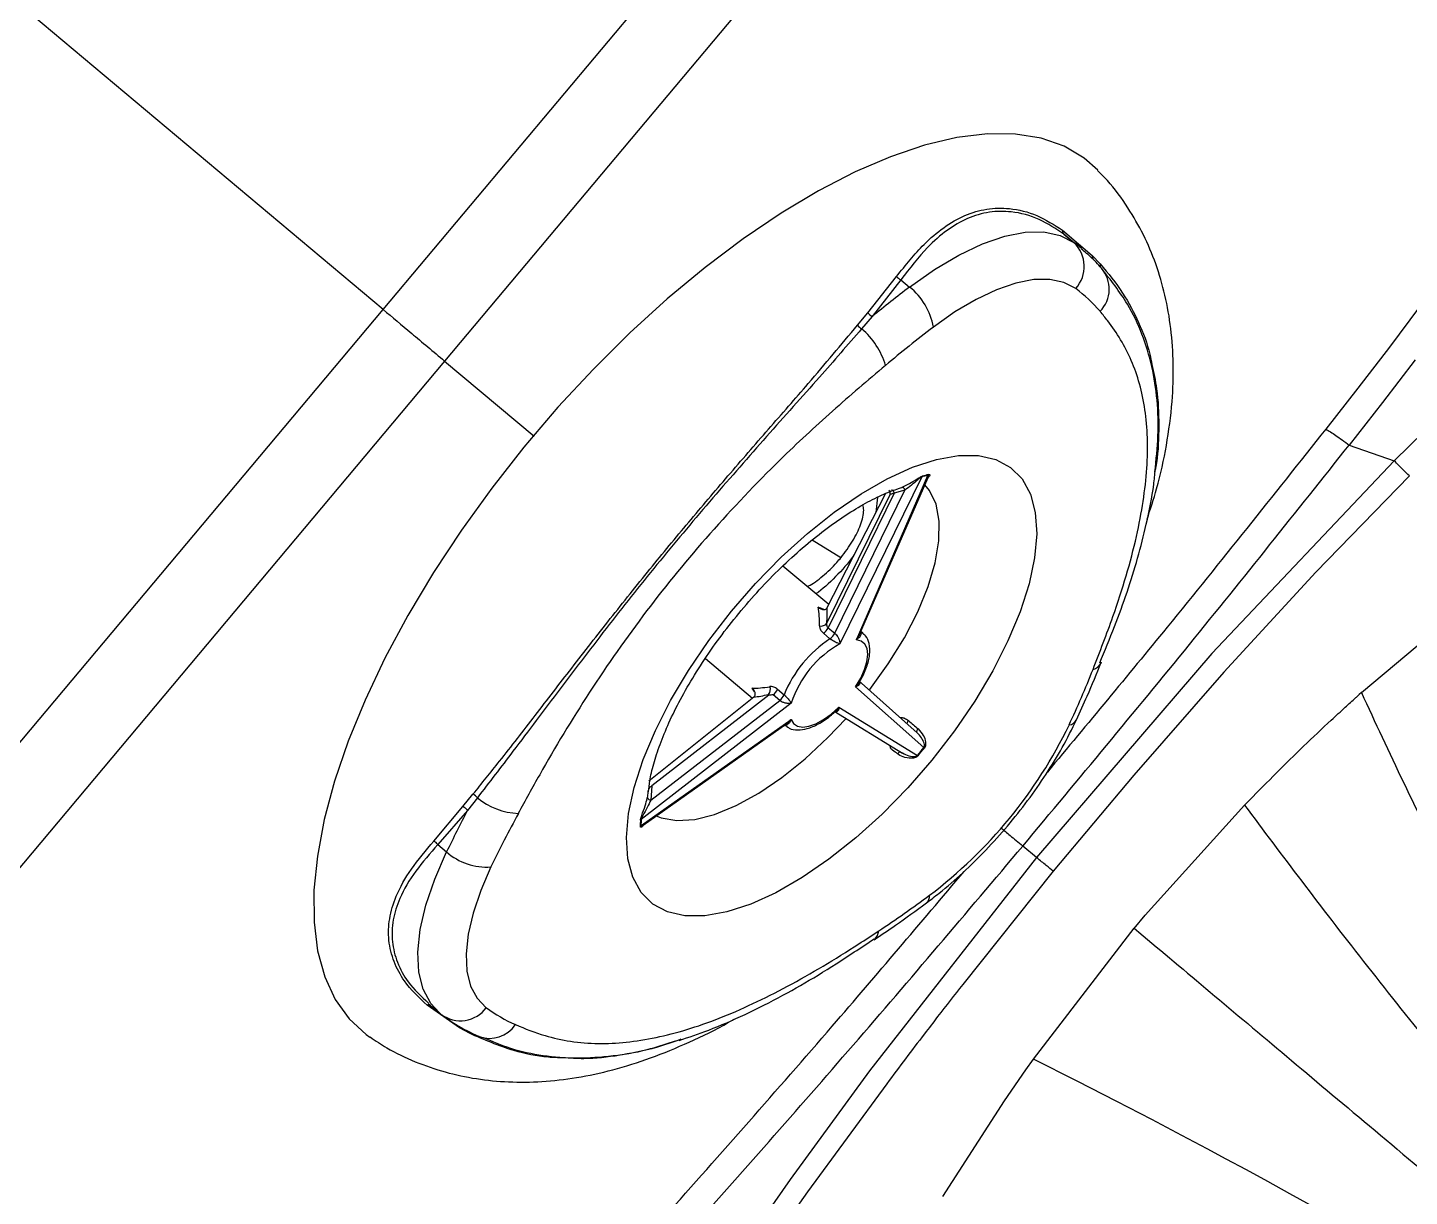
# Model space of a CAD drawing. Extents: x -51 to 27, y -13 to 136.
# Drawn here: x -40.818 to -36.764, y 69.052 to 72.482 of the extents above; entities that cross this region are included whole.
import ezdxf

# ---------------------------------------------------------------- set-up
doc = ezdxf.new("R2010")
doc.units = 0
doc.header["$MEASUREMENT"] = 0
doc.layers.add('GEOMETRY', color=2, linetype='Continuous', lineweight=25)

# ---------------------------------------------------------------- blocks, each defined once
blk = doc.blocks.new('2026 MONTERREY-BLOOM')
at = {"layer": 'GEOMETRY'}
for p, q in [((-28.0931, -12.0595), (-25.2755, -8.7016)), ((-25.1468, -8.9144), (-27.9128, -12.2108)), ((-28.0931, -12.0595), (-29.7787, -10.6451)), ((-26.0999, -11.8271), (-26.0126, -11.9013)), ((-26.0957, -11.8386), (-26.0665, -11.8631)), ((-26.0639, -11.8662), (-26.0957, -11.8386)), ((-26.0442, -11.8806), (-26.0628, -11.865)), ((-26.0126, -11.9013), (-25.9895, -11.9254)), ((-24.9605, -11.9269), (-25.1405, -12.1698)), ((-26.6713, -12.0689), (-26.5868, -11.9625)), ((-26.5743, -11.972), (-26.658, -12.0801)), ((-26.5743, -11.972), (-26.5486, -11.9936)), ((-30.9107, -15.4173), (-28.0931, -12.0595)), ((-26.7017, -12.1059), (-26.6713, -12.0689)), ((-26.658, -12.0801), (-26.6893, -12.1166)), ((-25.1405, -12.1698), (-25.2334, -12.2903)), ((-27.9128, -12.2108), (-30.6788, -15.5071)), ((-27.9128, -12.2108), (-27.6503, -12.4311)), ((-25.0648, -12.2072), (-25.1612, -12.3327)), ((-25.2334, -12.2903), (-25.3273, -12.4102)), ((-25.1612, -12.3327), (-25.2587, -12.4573)), ((-25.1267, -12.5036), (-24.9589, -12.3383)), ((-25.2587, -12.4573), (-25.1267, -12.5036)), ((-25.1267, -12.5036), (-25.6619, -13.0693)), ((-26.5129, -12.551), (-26.753, -13.0407)), ((-26.7048, -13.0285), (-26.4946, -12.5463)), ((-26.6952, -13.0135), (-26.4944, -12.5528)), ((-25.0822, -12.5481), (-25.3562, -12.8306)), ((-26.7915, -12.9804), (-26.606, -12.602)), ((-26.7904, -12.9343), (-26.6195, -12.6001)), ((-26.5936, -12.5981), (-26.7873, -12.9934)), ((-26.7681, -13.0096), (-26.5621, -12.5895)), ((-26.5621, -12.5895), (-26.5936, -12.5981)), ((-26.582, -12.5849), (-26.5718, -12.5814)), ((-26.6424, -12.6103), (-26.6478, -12.6555)), ((-26.8341, -12.7356), (-26.7505, -12.787)), ((-26.7505, -12.787), (-26.7497, -12.7874)), ((-26.7858, -12.9252), (-26.9201, -12.8124)), ((-25.3562, -12.8306), (-25.6261, -13.1237)), ((-25.223, -13.1835), (-24.8689, -12.8859)), ((-26.7822, -13.0256), (-26.8014, -13.0095)), ((-26.7873, -12.9934), (-26.7681, -13.0096)), ((-26.6916, -13.0052), (-26.6853, -13.0094)), ((-26.6853, -13.0094), (-26.6913, -13.0044)), ((-27.1479, -13.0838), (-27.0095, -13.2)), ((-25.6619, -13.0693), (-26.176, -13.6681)), ((-25.9861, -13.0949), (-25.9876, -13.098)), ((-25.6261, -13.1237), (-25.8911, -13.4262)), ((-26.9361, -13.1738), (-26.9169, -13.19)), ((-26.5068, -13.3453), (-26.7069, -13.167)), ((-26.5263, -13.3019), (-26.6984, -13.1486)), ((-26.8958, -13.2149), (-27.3364, -13.5558)), ((-27.0057, -13.1969), (-27.3134, -13.4437)), ((-27.3078, -13.4993), (-26.9298, -13.2069)), ((-26.9617, -13.1914), (-27.3052, -13.4571)), ((-26.9298, -13.2069), (-26.949, -13.1908)), ((-25.223, -13.1834), (-25.2292, -13.189)), ((-26.7698, -13.2385), (-26.5697, -13.3612)), ((-26.7558, -13.2267), (-26.5254, -13.368)), ((-26.5761, -13.2567), (-26.5761, -13.2575)), ((-27.3366, -13.5738), (-26.8965, -13.2624)), ((-27.3305, -13.5727), (-26.9089, -13.2744)), ((-26.9154, -13.279), (-26.9131, -13.2809)), ((-26.9131, -13.2809), (-26.9153, -13.2789)), ((-27.3052, -13.4571), (-27.3078, -13.4993)), ((-25.8911, -13.4262), (-26.127, -13.7078)), ((-27.8592, -13.5184), (-27.8296, -13.4822)), ((-27.8166, -13.4922), (-27.8455, -13.5293)), ((-25.5658, -13.5141), (-25.5513, -13.4992)), ((-27.9446, -13.6193), (-27.8592, -13.5184)), ((-27.8455, -13.5293), (-27.9328, -13.6297)), ((-25.8571, -13.8371), (-25.5658, -13.5141)), ((-27.9328, -13.6297), (-27.9071, -13.6513)), ((-26.176, -13.6681), (-26.2164, -13.6342)), ((-26.176, -13.6681), (-26.6666, -14.2939)), ((-26.127, -13.7078), (-26.3928, -14.04)), ((-25.8893, -13.8756), (-25.8571, -13.8371)), ((-26.1852, -14.2594), (-25.8893, -13.8755)), ((-26.6516, -13.9081), (-26.6528, -13.9089)), ((-27.8696, -14.1673), (-27.9637, -14.1014)), ((-27.9609, -14.0963), (-27.9287, -14.1233)), ((-27.9227, -14.1281), (-27.9283, -14.1236)), ((-28.1434, -14.1873), (-28.1321, -14.1953)), ((-27.8401, -14.1836), (-27.8696, -14.1673)), ((-27.7995, -14.1958), (-27.7892, -14.2)), ((-26.2075, -14.2909), (-26.1852, -14.2594)), ((-26.6666, -14.2939), (-26.8993, -14.6122)), ((-26.2703, -14.3815), (-26.2075, -14.2909)), ((-26.6158, -14.3315), (-26.8481, -14.6489)), ((-26.4514, -14.6622), (-26.2703, -14.3815)), ((-26.8993, -14.6122), (-27.1236, -14.9338)), ((-26.8481, -14.6489), (-26.9609, -14.8086))]:
    blk.add_line(p, q, dxfattribs=at)
at = {"layer": 'GEOMETRY', "flags": 128}
for points in [[(-25.9965, -11.6502), (-26.0359, -11.6156), (-26.0949, -11.5806), (-26.1624, -11.557), (-26.2377, -11.5447), (-26.3203, -11.5441), (-26.4095, -11.5551), (-26.5045, -11.5775), (-26.6045, -11.6112), (-26.7087, -11.6559), (-26.816, -11.7113), (-26.9258, -11.7768), (-27.0369, -11.8519), (-27.1484, -11.936), (-27.2595, -12.0283), (-27.3691, -12.128), (-27.4763, -12.2344), (-27.5803, -12.3464), (-27.68, -12.4632), (-27.7747, -12.5837), (-27.8636, -12.7069), (-27.9458, -12.8318), (-28.0208, -12.9573), (-28.0878, -13.0823), (-28.1463, -13.2057), (-28.1958, -13.3266), (-28.2358, -13.4438), (-28.2661, -13.5564), (-28.2863, -13.6635), (-28.2964, -13.764), (-28.2961, -13.8571), (-28.2855, -13.9421), (-28.2648, -14.0183), (-28.234, -14.0849), (-28.1934, -14.1414), (-28.1434, -14.1873)], [(-26.5486, -11.9936), (-26.4758, -11.9421), (-26.4042, -11.8996), (-26.3351, -11.8669), (-26.2696, -11.8445), (-26.209, -11.8327), (-26.1543, -11.832), (-26.1065, -11.8421), (-26.0665, -11.8631)], [(-26.0611, -11.9982), (-26.0957, -11.98), (-26.1371, -11.9712), (-26.1845, -11.9719), (-26.237, -11.982), (-26.2938, -12.0015), (-26.3537, -12.0298), (-26.4158, -12.0667), (-26.4788, -12.1113)], [(-26.2523, -12.5229), (-26.2184, -12.5569), (-26.1941, -12.6012), (-26.1797, -12.6552), (-26.1756, -12.7179), (-26.1817, -12.7882), (-26.1981, -12.8649), (-26.2244, -12.9468), (-26.2601, -13.0323), (-26.3047, -13.1201), (-26.3573, -13.2086), (-26.4172, -13.2964), (-26.4832, -13.3819), (-26.5542, -13.4637), (-26.6291, -13.5403), (-26.7065, -13.6104), (-26.7851, -13.673), (-26.8636, -13.7268), (-26.9406, -13.771), (-27.0148, -13.8047), (-27.0849, -13.8275), (-27.1498, -13.839), (-27.2083, -13.8389), (-27.2594, -13.8272), (-27.3023, -13.8042), (-27.3362, -13.7702), (-27.3605, -13.7259), (-27.3749, -13.6719), (-27.379, -13.6092), (-27.3729, -13.5389), (-27.3565, -13.4622), (-27.3302, -13.3803), (-27.2945, -13.2948), (-27.2499, -13.207), (-27.1973, -13.1185), (-27.1374, -13.0307), (-27.0714, -12.9452), (-27.0004, -12.8635), (-26.9255, -12.7868), (-26.8481, -12.7167), (-26.7695, -12.6541), (-26.691, -12.6003), (-26.614, -12.5562), (-26.5398, -12.5224), (-26.4697, -12.4996), (-26.4048, -12.4881), (-26.3463, -12.4882), (-26.2952, -12.4999), (-26.2523, -12.5229)], [(-26.6664, -13.177), (-26.6649, -13.1751), (-26.611, -13.0995), (-26.564, -13.0228), (-26.5248, -12.9466), (-26.4944, -12.8727), (-26.4734, -12.8026), (-26.4624, -12.7379), (-26.4615, -12.6802), (-26.4708, -12.6306), (-26.4901, -12.5903), (-26.5035, -12.5737)], [(-26.5936, -12.5981), (-26.594, -12.5961), (-26.5948, -12.5943), (-26.5957, -12.5926), (-26.5968, -12.5913), (-26.598, -12.5903), (-26.5993, -12.5897), (-26.6006, -12.5895), (-26.6018, -12.5897)], [(-26.5621, -12.5895), (-26.5629, -12.5876), (-26.5639, -12.5858), (-26.5651, -12.5843), (-26.5664, -12.583), (-26.5677, -12.582), (-26.5691, -12.5814), (-26.5705, -12.5812), (-26.5718, -12.5814)], [(-26.7069, -13.167), (-26.6921, -13.1414), (-26.6809, -13.1164), (-26.6739, -13.093), (-26.6713, -13.0722), (-26.6733, -13.0547), (-26.6797, -13.0412), (-26.6904, -13.0324), (-26.7048, -13.0285)], [(-26.8965, -13.2624), (-26.889, -13.2747), (-26.8774, -13.2824), (-26.8621, -13.2851), (-26.8438, -13.2827), (-26.8232, -13.2752), (-26.8011, -13.263), (-26.7783, -13.2467), (-26.7558, -13.2267)], [(-27.2924, -13.5458), (-27.2778, -13.5515), (-27.232, -13.5594), (-27.1792, -13.556), (-27.1206, -13.5411), (-27.0574, -13.5151), (-26.9911, -13.4787), (-26.9231, -13.4327), (-26.855, -13.378), (-26.7883, -13.3158), (-26.7351, -13.2597)], [(-26.5237, -13.2903), (-26.525, -13.2918), (-26.5261, -13.2935), (-26.527, -13.2951), (-26.5276, -13.2967), (-26.5279, -13.2982), (-26.5279, -13.2995), (-26.5276, -13.3005), (-26.5273, -13.301)], [(-27.9283, -14.1236), (-27.9538, -14.0963), (-27.9758, -14.0546), (-27.9883, -14.004), (-27.9911, -13.9452), (-27.9842, -13.8793), (-27.9677, -13.8074), (-27.9418, -13.731), (-27.9071, -13.6513)], [(-27.777, -13.6953), (-27.807, -13.7644), (-27.8295, -13.8306), (-27.8438, -13.8929), (-27.8498, -13.95), (-27.8473, -14.001), (-27.8365, -14.0449), (-27.8174, -14.0809), (-27.7905, -14.1085)], [(-27.8116, -14.193), (-27.8124, -14.1927), (-27.8138, -14.1921)], [(-25.3526, -14.6987), (-25.4327, -14.6543), (-25.4979, -14.6186), (-25.5601, -14.5848), (-25.6193, -14.5528), (-25.6758, -14.5225), (-25.7495, -14.4834), (-25.838, -14.4369), (-25.9406, -14.3836), (-26.0565, -14.3243), (-26.1852, -14.2594)]]:
    blk.add_lwpolyline(points, dxfattribs=at)
at = {"layer": 'GEOMETRY'}
for centre, radius, start, end in [((-26.0863, -11.8286), 0.0137, 173.5451, 226.8799), ((-26.1329, -11.9334), 0.0967, 317.988, 46.6605), ((-26.3167, -12.2053), 0.4239, 50.0123, 53.8313), ((-25.9983, -11.904), 0.0146, 169.155, 222.8364), ((-25.9754, -11.9286), 0.0144, 167.1023, 223.0965), ((-26.0552, -11.9996), 0.0924, 315.0843, 41.476), ((-24.1, -15.2003), 4.0347, 127.3643, 129.3448), ((-26.5583, -11.938), 0.0376, 220.5908, 244.8323), ((-26.6667, -12.1431), 0.1905, 9.6133, 51.7017), ((-26.3011, -12.3262), 0.4065, 40.0088, 53.8099), ((-26.637, -12.0417), 0.0437, 218.3443, 241.3755), ((-26.6649, -12.0759), 0.0474, 219.2602, 239.0989), ((-26.8302, -12.2853), 0.2199, 16.2917, 50.1417), ((-24.1102, -15.2123), 3.9022, 127.3736, 130.0139), ((-26.3909, -12.9936), 0.4592, 103.0589, 105.4152), ((-26.5059, -12.5541), 0.0077, 135.2386, 156.2593), ((-26.3888, -12.9932), 0.4612, 103.0589, 105.4152), ((-26.4874, -12.5497), 0.00803, 134.356, 154.958), ((-26.6151, -12.5985), 0.00972, 339.1076, 52.1362), ((-26.8083, -12.9672), 0.0214, 258.1628, 321.7736), ((-26.8248, -12.9747), 0.0419, 303.8782, 333.4226), ((-26.8055, -12.9909), 0.0419, 303.8782, 333.4226), ((-26.5808, -13.3281), 0.3634, 123.664, 157.6671), ((-26.6049, -13.3077), 0.3053, 119.0209, 162.3102), ((-28.8192, -12.0017), 3.0217, 334.9975, 338.363), ((-26.0216, -13.078), 0.0395, 286.4385, 329.4714), ((-26.9787, -13.1747), 0.0217, 318.9332, 22.7501), ((-26.9745, -13.158), 0.0414, 307.8114, 337.5636), ((-26.9552, -13.1742), 0.0414, 307.8114, 337.5636), ((-26.5393, -13.2794), 0.0181, 132.8876, 165.116), ((-27.3229, -12.6785), 1.3798, 307.1232, 334.2079), ((-26.0854, -13.2488), 0.0304, 278.9794, 331.4181), ((-26.5742, -13.3685), 0.0108, 95.6407, 152.4065), ((-27.8443, -12.2682), 1.7173, 320.1766, 321.1545), ((-26.7243, -13.6123), 0.315, 50.4938, 50.8526), ((-27.8486, -12.2646), 1.7248, 320.1766, 321.1545), ((-26.5343, -13.3854), 0.0486, 53.2234, 55.5553), ((-27.8488, -13.5206), 0.0429, 41.4201, 63.3667), ((-27.689, -13.3396), 0.1989, 230.0894, 267.8188), ((-27.3081, -13.4893), 0.01, 194.1491, 271.7217), ((-24.486, -15.3005), 3.7978, 152.2004, 154.2625), ((-27.8766, -13.5544), 0.04, 38.9542, 64.183), ((-24.4633, -15.2935), 3.6789, 151.5054, 154.2515), ((-26.9373, -13.573), 0.4014, 177.8313, 180.4161), ((-27.3316, -13.5806), 0.00846, 126.7398, 146.8238), ((-27.3316, -13.5624), 0.00814, 125.5009, 145.9596), ((-26.937, -13.5709), 0.3997, 177.8313, 180.4161), ((-27.9612, -13.6501), 0.035, 35.6478, 61.754), ((-27.7899, -13.5192), 0.1766, 228.4235, 274.2084), ((-28.4357, -11.1647), 3.2584, 303.4584, 306.6589), ((-26.5167, -13.7811), 0.0266, 310.8909, 5.3567), ((-26.6739, -13.8814), 0.0347, 309.8484, 357.1546), ((-27.9599, -14.1143), 0.0135, 62.2404, 106.4475), ((-27.8663, -14.0527), 0.0941, 233.1934, 323.6401), ((-27.5384, -13.7729), 0.4197, 233.0874, 246.5972), ((-27.7807, -14.1073), 0.0911, 250.1745, 326.1074)]:
    blk.add_arc(centre, radius, start, end, dxfattribs=at)
for centre, major_axis, ratio, start_param, end_param in [((-26.888, -13.0707), (0.2531, -0.0673), 0.581982, 1.378461, 1.443043), ((-26.888, -13.0707), (0.0358, 0.1971), 0.336216, 5.204876, 5.543838), ((-26.8696, -13.077), (0.053, 0.2106), 0.281526, 5.258614, 5.525843), ((-26.888, -13.0707), (0.1824, 0.074), 0.3681, 3.831564, 4.170527), ((-26.888, -13.0707), (-0.1164, 0.2338), 0.598316, 1.702792, 1.755056), ((-26.878, -13.0872), (0.1924, 0.0935), 0.308667, 3.847645, 4.114875)]:
    blk.add_ellipse(centre, major_axis=major_axis, ratio=ratio, start_param=start_param, end_param=end_param, dxfattribs=at)
for points, knots in [([(-36.6427, -38.9849), (-36.6428, -38.748), (-36.6429, -38.2513), (-36.6431, -37.4958), (-36.643, -36.7174), (-36.6423, -35.9379), (-36.6409, -35.1552), (-36.6388, -34.37), (-36.6343, -33.1243), (-36.6247, -31.4274), (-36.6007, -28.7277), (-36.5557, -25.4875), (-36.48, -22.0033), (-36.3837, -18.8258), (-36.2694, -15.9518), (-36.1467, -13.5568), (-36.0218, -11.6425), (-35.9083, -10.2086), (-35.8038, -9.1111), (-35.7174, -8.3466), (-35.6715, -7.9173), (-35.5982, -7.4928), (-35.4908, -7.0801), (-35.3398, -6.6435), (-35.1358, -6.1898), (-34.8703, -5.7277), (-34.5603, -5.2943), (-34.2088, -4.8937), (-33.8193, -4.53), (-33.3956, -4.2066), (-32.942, -3.9269), (-32.4916, -3.7075), (-32.0535, -3.5411), (-31.634, -3.4198), (-31.1992, -3.3309), (-30.7502, -3.28), (-30.3002, -3.2288), (-29.6557, -3.1612), (-28.8172, -3.0818), (-27.5048, -2.9746), (-25.9207, -2.8687), (-23.9532, -2.7617), (-21.8759, -2.6679), (-19.6786, -2.5868), (-17.2507, -2.5139), (-14.59, -2.4519), (-11.7055, -2.4029), (-8.8195, -2.3695), (-5.9364, -2.3497), (-3.0548, -2.3416), (-0.5983, -2.3393), (1.4461, -2.34), (3.0915, -2.3423), (4.7536, -2.3465), (6.4156, -2.3534), (8.0545, -2.3645), (10.4077, -2.3864), (13.4813, -2.429), (16.9743, -2.5047), (20.1483, -2.6009), (23.0112, -2.7146), (25.3952, -2.8364), (27.3074, -2.9606), (28.7412, -3.0736), (29.84, -3.1777), (30.6063, -3.2639), (31.0378, -3.31), (31.4634, -3.3805), (31.8765, -3.4857), (32.3137, -3.6341), (32.7687, -3.8357), (33.2323, -4.0987), (33.6676, -4.4064), (34.0701, -4.7558), (34.436, -5.1433), (34.7616, -5.5651), (35.0437, -6.0171), (35.2785, -6.4922), (35.464, -6.9855), (35.6016, -7.491), (35.6829, -8.0099), (35.7387, -8.5338), (35.8146, -9.2299), (35.8967, -10.0974), (36.0051, -11.4079), (36.112, -12.9931), (36.2405, -15.3392), (36.3619, -18.1726), (36.4654, -21.4568), (36.5399, -24.7062), (36.5915, -27.9302), (36.6206, -30.8028), (36.6357, -33.3227), (36.6407, -34.9225), (36.6423, -35.9634), (36.6428, -36.4441), (36.643, -36.9237), (36.6431, -37.4023), (36.643, -37.8963), (36.6429, -38.4238), (36.6428, -38.792), (36.6428, -38.9849)], [0, 0, 0, 0, 0.005138, 0.010771, 0.016381, 0.022015, 0.027673, 0.03335, 0.039042, 0.054682, 0.070145, 0.097582, 0.124946, 0.145709, 0.16651, 0.187309, 0.197707, 0.208103, 0.218498, 0.221609, 0.224784, 0.227857, 0.230942, 0.234019, 0.237865, 0.24171, 0.245555, 0.249401, 0.253246, 0.257092, 0.260938, 0.264783, 0.267936, 0.271088, 0.274241, 0.277546, 0.280882, 0.284062, 0.291597, 0.299143, 0.312612, 0.326021, 0.341866, 0.357701, 0.373696, 0.394533, 0.415407, 0.436247, 0.457116, 0.477921, 0.498728, 0.51038, 0.52225, 0.534405, 0.54642, 0.558287, 0.569942, 0.597446, 0.624936, 0.645697, 0.666299, 0.687058, 0.697455, 0.707849, 0.718242, 0.721382, 0.724571, 0.72765, 0.730727, 0.733804, 0.737651, 0.741498, 0.745344, 0.74919, 0.753036, 0.756881, 0.760725, 0.76457, 0.768352, 0.772136, 0.775907, 0.779727, 0.783559, 0.79109, 0.798621, 0.812071, 0.825537, 0.849567, 0.873561, 0.896782, 0.920041, 0.943476, 0.95907, 0.97468, 0.978164, 0.981639, 0.985104, 0.988563, 0.992016, 0.995816, 1, 1, 1, 1]), ([(-36.1407, -14.6533), (-36.1119, -14.1152), (-36.0541, -13.0392), (-35.9464, -11.4261), (-35.8442, -10.179), (-35.7594, -9.2973), (-35.706, -8.7789), (-35.6474, -8.2599), (-35.5881, -7.738), (-35.4727, -7.2237), (-35.3078, -6.7223), (-35.1096, -6.2757), (-34.8921, -5.8829), (-34.6663, -5.5407), (-34.4148, -5.2169), (-34.139, -4.9134), (-33.8406, -4.6322), (-33.5213, -4.3748), (-33.183, -4.1429), (-32.8279, -3.9378), (-32.4333, -3.7489), (-31.9983, -3.5846), (-31.5239, -3.4531), (-31.0412, -3.37), (-30.5499, -3.3182), (-29.6855, -3.2217), (-28.442, -3.1078), (-26.8282, -2.9864), (-25.7512, -2.9232), (-25.2135, -2.8916)], [0, 0, 0, 0, 0.0827889, 0.1655581, 0.2483945, 0.2750251, 0.3016561, 0.3284682, 0.3552764, 0.3823044, 0.4092866, 0.4362588, 0.4572354, 0.4782117, 0.4991897, 0.5201698, 0.5411517, 0.5621348, 0.5831185, 0.6041024, 0.625086, 0.6502631, 0.67544, 0.7006168, 0.7254131, 0.7513425, 0.8342548, 0.9172389, 1, 1, 1, 1]), ([(-25.8515, -12.6749), (-25.8418, -12.6451), (-25.8183, -12.5725), (-25.7933, -12.4576), (-25.7769, -12.3356), (-25.7732, -12.2213), (-25.7802, -12.1169), (-25.7974, -12.0187), (-25.8243, -11.9264), (-25.8606, -11.8401), (-25.9081, -11.7579), (-25.9537, -11.6942), (-25.9876, -11.6611), (-25.9976, -11.6513)], [0, 0, 0, 0, 0.082, 0.199719, 0.319071, 0.422216, 0.520066, 0.61297, 0.701845, 0.787689, 0.871398, 0.9621, 1, 1, 1, 1]), ([(-26.5868, -11.9625), (-26.5603, -11.9294), (-26.516, -11.8741), (-26.4485, -11.8169), (-26.3872, -11.7812), (-26.322, -11.7621), (-26.2504, -11.7607), (-26.1731, -11.7798), (-26.1246, -11.8111), (-26.0999, -11.8271)], [0, 0, 0, 0, 0.18374, 0.307284, 0.433662, 0.557175, 0.6842, 0.839564, 1, 1, 1, 1]), ([(-26.0957, -11.8386), (-26.1194, -11.8228), (-26.1675, -11.7907), (-26.2436, -11.7706), (-26.3153, -11.7712), (-26.3791, -11.7897), (-26.4397, -11.8255), (-26.5054, -11.8828), (-26.5486, -11.9388), (-26.5743, -11.972)], [0, 0, 0, 0, 0.155617, 0.316092, 0.439294, 0.566132, 0.68942, 0.815883, 1, 1, 1, 1]), ([(-25.9819, -11.9429), (-25.9921, -11.9311), (-26.0115, -11.9087), (-26.0344, -11.8903), (-26.0452, -11.8816)], [0, 0, 0, 0, 0.527118, 1, 1, 1, 1]), ([(-25.9895, -11.9254), (-25.9662, -11.9536), (-25.921, -12.0085), (-25.8751, -12.0974), (-25.8474, -12.1675), (-25.8396, -12.2109), (-25.8377, -12.2212)], [0, 0, 0, 0, 0.314669, 0.611425, 0.908208, 1, 1, 1, 1]), ([(-25.8288, -12.5362), (-25.825, -12.5006), (-25.8171, -12.4278), (-25.8208, -12.3248), (-25.8359, -12.225), (-25.8648, -12.1312), (-25.9105, -12.0341), (-25.9587, -11.973), (-25.9859, -11.9384)], [0, 0, 0, 0, 0.150456, 0.308026, 0.465595, 0.627671, 0.789744, 1, 1, 1, 1]), ([(-26.0104, -13.1158), (-25.9902, -13.0638), (-25.954, -12.9706), (-25.9118, -12.8401), (-25.8725, -12.6912), (-25.8468, -12.5223), (-25.852, -12.3481), (-25.8934, -12.2048), (-25.9465, -12.1171), (-25.982, -12.0742), (-25.9897, -12.0649)], [0, 0, 0, 0, 0.113314, 0.203025, 0.292712, 0.459327, 0.623089, 0.788453, 0.954097, 1, 1, 1, 1]), ([(-27.8296, -13.4822), (-27.8035, -13.4502), (-27.7431, -13.3757), (-27.6472, -13.2511), (-27.5393, -13.1106), (-27.4272, -12.9668), (-27.3126, -12.8234), (-27.197, -12.6835), (-27.0805, -12.5464), (-26.9626, -12.4106), (-26.833, -12.2629), (-26.7491, -12.1625), (-26.7017, -12.1059)], [0, 0, 0, 0, 0.074578, 0.173246, 0.271929, 0.37367, 0.475414, 0.572737, 0.670057, 0.77015, 0.870233, 1, 1, 1, 1]), ([(-26.6893, -12.1166), (-26.7302, -12.1635), (-26.8202, -12.2668), (-26.9682, -12.4317), (-27.1258, -12.6115), (-27.2815, -12.7959), (-27.431, -12.9845), (-27.5748, -13.1728), (-27.7027, -13.3442), (-27.782, -13.4472), (-27.8166, -13.4922)], [0, 0, 0, 0, 0.109289, 0.240653, 0.372441, 0.503824, 0.63517, 0.766922, 0.898249, 1, 1, 1, 1]), ([(-26.6192, -12.2237), (-26.6713, -12.2679), (-26.7754, -12.3562), (-26.9496, -12.5179), (-27.1353, -12.7129), (-27.3243, -12.9434), (-27.4912, -13.1825), (-27.6114, -13.3822), (-27.6759, -13.5005), (-27.6966, -13.5384)], [0, 0, 0, 0, 0.123109, 0.246087, 0.417508, 0.584005, 0.75227, 0.920794, 1, 1, 1, 1]), ([(-25.8377, -12.2212), (-25.8325, -12.2446), (-25.8197, -12.3017), (-25.8165, -12.3986), (-25.8187, -12.479), (-25.8267, -12.5241), (-25.828, -12.5312)], [0, 0, 0, 0, 0.246425, 0.598572, 0.93677, 1, 1, 1, 1]), ([(-25.3273, -12.4102), (-25.4817, -12.6048), (-25.7501, -12.9431), (-26.0267, -13.2756), (-26.1442, -13.4168)], [0, 0, 0, 0, 0.575234, 1, 1, 1, 1]), ([(-25.3273, -12.4102), (-25.3184, -12.4158), (-25.3005, -12.4271), (-25.2726, -12.4472), (-25.2587, -12.4573)], [0, 0, 0, 0, 0.5, 1, 1, 1, 1]), ([(-26.2164, -13.6342), (-26.0526, -13.4375), (-25.7286, -13.0486), (-25.4141, -12.6528), (-25.2587, -12.4573)], [0, 0, 0, 0, 0.505751, 1, 1, 1, 1]), ([(-25.0822, -12.5481), (-25.088, -12.5422), (-25.0998, -12.5305), (-25.1177, -12.5126), (-25.1267, -12.5036)], [0, 0, 0, 0, 0.5, 1, 1, 1, 1]), ([(-26.5718, -12.5814), (-26.5644, -12.578), (-26.5504, -12.5715), (-26.5322, -12.5601), (-26.5203, -12.5529), (-26.5145, -12.5498), (-26.5123, -12.549), (-26.5113, -12.5486)], [0, 0, 0, 0, 0.384719, 0.727037, 0.871199, 0.944712, 1, 1, 1, 1]), ([(-26.5129, -12.551), (-26.5133, -12.5511), (-26.514, -12.5514), (-26.5159, -12.5525), (-26.5199, -12.5554), (-26.5295, -12.5634), (-26.5442, -12.5761), (-26.5559, -12.5848), (-26.5621, -12.5895)], [0, 0, 0, 0, 0.026157, 0.041918, 0.104999, 0.244271, 0.598362, 1, 1, 1, 1]), ([(-26.493, -12.544), (-26.4924, -12.5439), (-26.4906, -12.5436), (-26.4894, -12.5446), (-26.4892, -12.5478), (-26.4924, -12.5512), (-26.4949, -12.5539)], [0, 0, 0, 0, 0.088157, 0.263216, 0.434126, 1, 1, 1, 1]), ([(-26.4946, -12.5523), (-26.4942, -12.5516), (-26.4931, -12.5501), (-26.4929, -12.5482), (-26.493, -12.5469), (-26.4935, -12.5463), (-26.4941, -12.5462), (-26.4945, -12.5463), (-26.4946, -12.5463)], [0, 0, 0, 0, 0.226205, 0.558565, 0.740277, 0.864851, 0.973738, 1, 1, 1, 1]), ([(-25.9906, -13.0967), (-25.976, -13.061), (-25.9476, -12.9917), (-25.9088, -12.8879), (-25.8785, -12.7881), (-25.8518, -12.6826), (-25.834, -12.5953), (-25.8291, -12.5437), (-25.8278, -12.5289)], [0, 0, 0, 0, 0.180538, 0.34996, 0.522322, 0.700062, 0.914028, 1, 1, 1, 1]), ([(-27.3149, -13.4751), (-27.3138, -13.4646), (-27.3114, -13.441), (-27.3002, -13.3935), (-27.2817, -13.3363), (-27.2555, -13.2723), (-27.2216, -13.2037), (-27.1804, -13.1319), (-27.1326, -13.0589), (-27.079, -12.9863), (-27.0206, -12.9157), (-26.9588, -12.8487), (-26.8948, -12.7868), (-26.8303, -12.7312), (-26.7668, -12.6831), (-26.7059, -12.6433), (-26.6501, -12.6128), (-26.6078, -12.5937), (-26.5879, -12.5876), (-26.5818, -12.5857)], [0, 0, 0, 0, 0.045423, 0.1024, 0.161015, 0.221178, 0.282649, 0.345149, 0.408403, 0.472164, 0.536207, 0.600326, 0.664264, 0.727805, 0.790724, 0.852775, 0.913691, 0.973219, 1, 1, 1, 1]), ([(-26.5936, -12.5981), (-26.5965, -12.5993), (-26.6019, -12.6014), (-26.6047, -12.6018), (-26.606, -12.602)], [0, 0, 0, 0, 0.553551, 1, 1, 1, 1]), ([(-26.7497, -12.7874), (-26.7377, -12.7714), (-26.7136, -12.7393), (-26.6907, -12.6905), (-26.6811, -12.6531), (-26.6846, -12.6381), (-26.6857, -12.6333)], [0, 0, 0, 0, 0.286109, 0.571914, 0.860363, 1, 1, 1, 1]), ([(-26.8491, -12.872), (-26.8479, -12.8716), (-26.8339, -12.8666), (-26.8029, -12.8422), (-26.7705, -12.8121), (-26.7538, -12.7922), (-26.7497, -12.7874)], [0, 0, 0, 0, 0.040846, 0.4546, 0.867996, 1, 1, 1, 1]), ([(-26.7092, -12.7755), (-26.7109, -12.7782), (-26.726, -12.8023), (-26.7658, -12.844), (-26.8046, -12.8824), (-26.8233, -12.8934), (-26.8235, -12.8935)], [0, 0, 0, 0, 0.057236, 0.52141, 0.994232, 1, 1, 1, 1]), ([(-26.8169, -12.9332), (-26.8168, -12.9332), (-26.8149, -12.9349), (-26.8102, -12.938), (-26.8032, -12.9405), (-26.7972, -12.9401), (-26.7929, -12.9381), (-26.7913, -12.9355), (-26.7904, -12.9343)], [0, 0, 0, 0, 0.004649, 0.23127, 0.517491, 0.716951, 0.858168, 1, 1, 1, 1]), ([(-26.8127, -12.9881), (-26.8126, -12.9896), (-26.8123, -12.994), (-26.8092, -13.0017), (-26.8041, -13.0069), (-26.8014, -13.0095)], [0, 0, 0, 0, 0.2030087, 0.597057, 1, 1, 1, 1]), ([(-26.7873, -12.9934), (-26.7885, -12.9922), (-26.7898, -12.9909), (-26.7913, -12.9875), (-26.792, -12.9843), (-26.7916, -12.9814), (-26.7915, -12.9804)], [0, 0, 0, 0, 0.332362, 0.38263, 0.78188, 1, 1, 1, 1]), ([(-26.7681, -13.0096), (-26.7669, -13.0107), (-26.7655, -13.012), (-26.7628, -13.0151), (-26.761, -13.0175), (-26.7582, -13.0221), (-26.7562, -13.0263), (-26.7537, -13.0333), (-26.753, -13.0377), (-26.753, -13.0407), (-26.753, -13.0407)], [0, 0, 0, 0, 0.118525, 0.1371941, 0.2907533, 0.3241616, 0.5326033, 0.6631649, 0.9940587, 1, 1, 1, 1]), ([(-26.6924, -13.007), (-26.6924, -13.0071), (-26.6916, -13.0087), (-26.6912, -13.0107), (-26.6915, -13.0145), (-26.6929, -13.0179), (-26.6972, -13.0233), (-26.7014, -13.0265), (-26.7048, -13.0284), (-26.7048, -13.0285)], [0, 0, 0, 0, 0.0142436, 0.1794066, 0.2284332, 0.4640052, 0.6119437, 0.9930442, 1, 1, 1, 1]), ([(-26.7048, -13.0285), (-26.7048, -13.0284), (-26.7017, -13.0247), (-26.6981, -13.0198), (-26.6958, -13.0145), (-26.6953, -13.0134)], [0, 0, 0, 0, 0.014252, 0.808011, 1, 1, 1, 1]), ([(-26.6976, -13.1558), (-26.6959, -13.1531), (-26.6864, -13.1376), (-26.6737, -13.1089), (-26.6641, -13.072), (-26.6653, -13.0414), (-26.6738, -13.019), (-26.684, -13.0119), (-26.6874, -13.0096)], [0, 0, 0, 0, 0.046759, 0.2675, 0.492159, 0.723488, 0.907318, 1, 1, 1, 1]), ([(-26.753, -13.0407), (-26.753, -13.0407), (-26.7552, -13.0401), (-26.7589, -13.039), (-26.7651, -13.0363), (-26.7692, -13.0342), (-26.7737, -13.0316), (-26.7762, -13.0301), (-26.7795, -13.0278), (-26.7809, -13.0266), (-26.7822, -13.0256)], [0, 0, 0, 0, 0.006071, 0.338673, 0.467785, 0.673379, 0.716166, 0.860311, 0.879197, 1, 1, 1, 1]), ([(-26.0587, -13.2633), (-26.0481, -13.2401), (-26.0221, -13.1835), (-25.9995, -13.1278), (-25.9862, -13.095)], [0, 0, 0, 0, 0.410486, 1, 1, 1, 1]), ([(-27.0057, -13.1969), (-27.0046, -13.1958), (-27.0024, -13.1936), (-27.0011, -13.1889), (-27.0017, -13.1827), (-27.0054, -13.1762), (-27.0093, -13.1721), (-27.0113, -13.1705), (-27.0113, -13.1705)], [0, 0, 0, 0, 0.141832, 0.283049, 0.482509, 0.76873, 0.995351, 1, 1, 1, 1]), ([(-26.9361, -13.1738), (-26.9373, -13.173), (-26.9415, -13.1696), (-26.9495, -13.166), (-26.9557, -13.1662), (-26.9587, -13.1663)], [0, 0, 0, 0, 0.154454, 0.583769, 1, 1, 1, 1]), ([(-26.6987, -13.1483), (-26.6977, -13.1493), (-26.6964, -13.1505), (-26.695, -13.1531), (-26.6946, -13.155), (-26.6948, -13.1581), (-26.6961, -13.1607), (-26.7, -13.1644), (-26.7038, -13.1661), (-26.7069, -13.167), (-26.7069, -13.167)], [0, 0, 0, 0, 0.118525, 0.137194, 0.290753, 0.324162, 0.532603, 0.663165, 0.994059, 1, 1, 1, 1]), ([(-26.7069, -13.167), (-26.7069, -13.167), (-26.7035, -13.1639), (-26.6999, -13.1603), (-26.6976, -13.1562), (-26.6975, -13.1559)], [0, 0, 0, 0, 0.016462, 0.918385, 1, 1, 1, 1]), ([(-26.9624, -13.1889), (-26.9624, -13.189), (-26.9621, -13.1897), (-26.9619, -13.1906), (-26.9617, -13.1914)], [0, 0, 0, 0, 0.020246, 1, 1, 1, 1]), ([(-26.949, -13.1908), (-26.9491, -13.1908), (-26.9533, -13.1907), (-26.9576, -13.1911), (-26.9617, -13.1914)], [0, 0, 0, 0, 0.013983, 1, 1, 1, 1]), ([(-26.8958, -13.2149), (-26.8958, -13.2149), (-26.8988, -13.2156), (-26.9034, -13.216), (-26.9109, -13.2152), (-26.9156, -13.2141), (-26.9206, -13.2123), (-26.9234, -13.2111), (-26.927, -13.209), (-26.9285, -13.2079), (-26.9298, -13.2069)], [0, 0, 0, 0, 0.005941, 0.336835, 0.467397, 0.675838, 0.709247, 0.862806, 0.881475, 1, 1, 1, 1]), ([(-26.9169, -13.19), (-26.9157, -13.1911), (-26.9143, -13.1923), (-26.9114, -13.1951), (-26.9094, -13.1972), (-26.9059, -13.201), (-26.903, -13.2045), (-26.8989, -13.2099), (-26.8969, -13.213), (-26.8958, -13.2149), (-26.8958, -13.2149)], [0, 0, 0, 0, 0.120803, 0.139689, 0.283834, 0.326621, 0.532215, 0.661327, 0.993929, 1, 1, 1, 1]), ([(-25.5513, -13.4992), (-25.4987, -13.446), (-25.4199, -13.3662), (-25.325, -13.277), (-25.2738, -13.2298), (-25.2473, -13.2055), (-25.2338, -13.1932), (-25.2304, -13.1901), (-25.2295, -13.1893), (-25.2293, -13.1891), (-25.2292, -13.1891), (-25.2292, -13.1891), (-25.2292, -13.1891), (-25.2292, -13.1891)], [0, 0, 0, 0, 0.499988, 0.749994, 0.874998, 0.96839, 0.99191, 0.997884, 0.999424, 0.999832, 0.999946, 0.999981, 1, 1, 1, 1]), ([(-25.223, -13.1834), (-25.1827, -13.2708), (-25.1024, -13.4449), (-24.9625, -13.7242), (-24.8066, -14.0181), (-24.6851, -14.2298), (-24.6241, -14.336)], [0, 0, 0, 0, 0.2511102, 0.5002527, 0.7491808, 1, 1, 1, 1]), ([(-26.9105, -13.2808), (-26.9076, -13.2835), (-26.8987, -13.2919), (-26.8766, -13.2947), (-26.8484, -13.2908), (-26.816, -13.2768), (-26.7835, -13.2553), (-26.7634, -13.2366), (-26.7545, -13.2284)], [0, 0, 0, 0, 0.0804255, 0.2525069, 0.4314852, 0.6318617, 0.8382072, 1, 1, 1, 1]), ([(-26.7558, -13.2267), (-26.7558, -13.2267), (-26.756, -13.2298), (-26.7568, -13.2337), (-26.7594, -13.2379), (-26.7615, -13.2395), (-26.7644, -13.2402), (-26.7662, -13.2401), (-26.7679, -13.2395), (-26.768, -13.2394)], [0, 0, 0, 0, 0.00674, 0.382127, 0.530244, 0.766713, 0.804614, 0.978821, 1, 1, 1, 1]), ([(-26.7646, -13.2378), (-26.7644, -13.2376), (-26.7609, -13.2347), (-26.7582, -13.2306), (-26.7559, -13.2267), (-26.7558, -13.2267)], [0, 0, 0, 0, 0.069126, 0.983314, 1, 1, 1, 1]), ([(-26.5761, -13.2567), (-26.5725, -13.257), (-26.5683, -13.2572), (-26.5598, -13.2602), (-26.5554, -13.2633), (-26.5516, -13.2661)], [0, 0, 0, 0, 0.395088, 0.467641, 1, 1, 1, 1]), ([(-26.8965, -13.2624), (-26.8965, -13.2624), (-26.8977, -13.266), (-26.8999, -13.2706), (-26.9041, -13.2756), (-26.9071, -13.2776), (-26.9106, -13.2785), (-26.9125, -13.2782), (-26.9139, -13.2779)], [0, 0, 0, 0, 0.007065, 0.394165, 0.544432, 0.783713, 0.833511, 1, 1, 1, 1]), ([(-26.909, -13.2743), (-26.9082, -13.2738), (-26.9036, -13.2706), (-26.8996, -13.2662), (-26.8965, -13.2624), (-26.8965, -13.2624)], [0, 0, 0, 0, 0.1712554, 0.985382, 1, 1, 1, 1]), ([(-26.5516, -13.2661), (-26.5468, -13.2703), (-26.5372, -13.2786), (-26.5282, -13.2864), (-26.5237, -13.2903)], [0, 0, 0, 0, 0.504479, 1, 1, 1, 1]), ([(-26.5237, -13.2903), (-26.5181, -13.2964), (-26.5076, -13.308), (-26.5017, -13.3249), (-26.5012, -13.3366), (-26.5027, -13.3427), (-26.5045, -13.3453), (-26.5052, -13.3465)], [0, 0, 0, 0, 0.384719, 0.727037, 0.871199, 0.944712, 1, 1, 1, 1]), ([(-26.4993, -13.8012), (-26.4869, -13.7917), (-26.4508, -13.7643), (-26.392, -13.7133), (-26.3246, -13.6471), (-26.2607, -13.576), (-26.2013, -13.5011), (-26.1473, -13.4237), (-26.0985, -13.3439), (-26.0721, -13.2905), (-26.0587, -13.2633)], [0, 0, 0, 0, 0.070044, 0.20292, 0.335194, 0.467077, 0.598854, 0.730758, 0.863025, 1, 1, 1, 1]), ([(-26.6037, -13.3487), (-26.6045, -13.3456), (-26.6057, -13.3416), (-26.6072, -13.3386), (-26.6075, -13.338)], [0, 0, 0, 0, 0.791796, 1, 1, 1, 1]), ([(-26.5068, -13.3453), (-26.5065, -13.3448), (-26.506, -13.344), (-26.5052, -13.342), (-26.5048, -13.3379), (-26.5067, -13.3289), (-26.5131, -13.3159), (-26.5222, -13.3063), (-26.5271, -13.3012)], [0, 0, 0, 0, 0.026157, 0.041918, 0.104999, 0.244271, 0.598362, 1, 1, 1, 1]), ([(-26.5837, -13.3635), (-26.5886, -13.3599), (-26.5951, -13.3551), (-26.6019, -13.35), (-26.6037, -13.3487)], [0, 0, 0, 0, 0.741533, 1, 1, 1, 1]), ([(-26.5239, -13.3692), (-26.5247, -13.37), (-26.5269, -13.3723), (-26.5315, -13.3746), (-26.5437, -13.3777), (-26.5608, -13.3754), (-26.5762, -13.3688), (-26.5829, -13.3641), (-26.5837, -13.3635)], [0, 0, 0, 0, 0.043653, 0.130336, 0.214966, 0.62446, 0.95607, 1, 1, 1, 1]), ([(-26.5739, -13.3584), (-26.568, -13.3618), (-26.5556, -13.369), (-26.5412, -13.3722), (-26.5317, -13.3713), (-26.5289, -13.3705), (-26.5271, -13.3695), (-26.526, -13.3686), (-26.5255, -13.3681), (-26.5254, -13.368)], [0, 0, 0, 0, 0.391366, 0.813055, 0.893352, 0.937252, 0.967349, 0.993655, 1, 1, 1, 1]), ([(-27.3139, -13.4672), (-27.3138, -13.4669), (-27.3133, -13.4652), (-27.3106, -13.4618), (-27.3067, -13.4584), (-27.3052, -13.4571)], [0, 0, 0, 0, 0.110206, 0.678409, 1, 1, 1, 1]), ([(-27.3384, -13.5579), (-27.3383, -13.5571), (-27.3381, -13.5549), (-27.3366, -13.5499), (-27.332, -13.5366), (-27.3245, -13.5173), (-27.3197, -13.5001), (-27.318, -13.4926), (-27.3178, -13.4918)], [0, 0, 0, 0, 0.043653, 0.130336, 0.214966, 0.62446, 0.95607, 1, 1, 1, 1]), ([(-27.3078, -13.4993), (-27.3111, -13.5063), (-27.318, -13.5208), (-27.3281, -13.538), (-27.3338, -13.5489), (-27.3353, -13.5521), (-27.336, -13.5541), (-27.3363, -13.5552), (-27.3364, -13.5557), (-27.3364, -13.5558)], [0, 0, 0, 0, 0.391366, 0.813055, 0.893352, 0.937252, 0.967349, 0.993655, 1, 1, 1, 1]), ([(-27.3178, -13.4918), (-27.3168, -13.4864), (-27.3155, -13.4792), (-27.3151, -13.4719), (-27.315, -13.47)], [0, 0, 0, 0, 0.741533, 1, 1, 1, 1]), ([(-25.5658, -13.5141), (-25.5109, -13.5876), (-25.4017, -13.7341), (-25.2194, -13.9701), (-25.021, -14.2202), (-24.8705, -14.4027), (-24.795, -14.4943)], [0, 0, 0, 0, 0.251107, 0.500304, 0.749243, 1, 1, 1, 1]), ([(-27.3281, -13.571), (-27.33, -13.5736), (-27.3329, -13.5777), (-27.3366, -13.5791), (-27.3384, -13.5783), (-27.3386, -13.5767), (-27.3387, -13.576)], [0, 0, 0, 0, 0.458599, 0.744533, 0.89034, 1, 1, 1, 1]), ([(-27.3366, -13.5738), (-27.3366, -13.5741), (-27.3365, -13.5746), (-27.3359, -13.5751), (-27.334, -13.575), (-27.3319, -13.5736), (-27.3305, -13.5727)], [0, 0, 0, 0, 0.1105594, 0.1771742, 0.4438023, 1, 1, 1, 1]), ([(-26.2799, -13.5809), (-26.2719, -13.5877), (-26.2558, -13.6011), (-26.2296, -13.6231), (-26.2165, -13.6342)], [0, 0, 0, 0, 0.5, 1, 1, 1, 1]), ([(-27.9637, -14.1014), (-27.9879, -14.0787), (-28.0286, -14.0406), (-28.0635, -13.9735), (-28.079, -13.9116), (-28.0769, -13.8467), (-28.0557, -13.7766), (-28.0133, -13.7007), (-27.9677, -13.6467), (-27.9446, -13.6193)], [0, 0, 0, 0, 0.181988, 0.306024, 0.433022, 0.556961, 0.68442, 0.839758, 1, 1, 1, 1]), ([(-27.9328, -13.6297), (-27.9555, -13.6556), (-28.0016, -13.7081), (-28.0447, -13.7817), (-28.0667, -13.8513), (-28.069, -13.9147), (-28.0533, -13.9764), (-28.02, -14.0398), (-27.9814, -14.0753), (-27.9599, -14.0952)], [0, 0, 0, 0, 0.159094, 0.323003, 0.449416, 0.579518, 0.70602, 0.835912, 1, 1, 1, 1]), ([(-27.2092, -14.7817), (-27.0435, -14.5947), (-26.7085, -14.2163), (-26.3817, -13.8297), (-26.2164, -13.6342)], [0, 0, 0, 0, 0.494249, 1, 1, 1, 1]), ([(-26.127, -13.7078), (-26.1335, -13.7026), (-26.1464, -13.6922), (-26.1661, -13.6761), (-26.176, -13.6681)], [0, 0, 0, 0, 0.5, 1, 1, 1, 1]), ([(-27.2675, -14.7223), (-27.1026, -14.5365), (-26.8061, -14.2021), (-26.517, -13.8604), (-26.3886, -13.7086)], [0, 0, 0, 0, 0.555829, 1, 1, 1, 1]), ([(-26.6529, -13.9089), (-26.6319, -13.8949), (-26.5807, -13.8607), (-26.5295, -13.8233), (-26.4993, -13.8012)], [0, 0, 0, 0, 0.41077, 1, 1, 1, 1]), ([(-27.7051, -14.1581), (-27.6768, -14.1697), (-27.626, -14.1905), (-27.5442, -14.2084), (-27.4395, -14.2173), (-27.2968, -14.2026), (-27.1091, -14.1457), (-26.9075, -14.0501), (-26.7485, -13.955), (-26.6587, -13.8959), (-26.6392, -13.8831)], [0, 0, 0, 0, 0.1133141, 0.2030249, 0.2927119, 0.4593265, 0.6230893, 0.7884535, 0.9540975, 1, 1, 1, 1]), ([(-25.8893, -13.8755), (-25.8205, -13.9334), (-25.6834, -14.0486), (-25.4595, -14.2368), (-25.2192, -14.4387), (-25.0402, -14.5891), (-24.9504, -14.6645)], [0, 0, 0, 0, 0.251118, 0.500336, 0.749268, 1, 1, 1, 1]), ([(-27.2248, -14.2046), (-27.196, -14.1949), (-27.1327, -14.1738), (-27.0308, -14.129), (-26.9237, -14.075), (-26.8163, -14.0135), (-26.7266, -13.9554), (-26.6721, -13.9193), (-26.6526, -13.9064)], [0, 0, 0, 0, 0.158072, 0.347807, 0.541913, 0.718877, 0.899867, 1, 1, 1, 1]), ([(-26.3928, -14.04), (-26.4173, -14.0715), (-26.4549, -14.1198), (-26.5294, -14.2168), (-26.579, -14.2826), (-26.6158, -14.3315)], [0, 0, 0, 0, 0.326737, 0.500001, 1, 1, 1, 1]), ([(-28.1313, -14.1944), (-28.1154, -14.2052), (-28.0735, -14.2337), (-27.9994, -14.2685), (-27.911, -14.2991), (-27.8191, -14.3186), (-27.724, -14.3279), (-27.6256, -14.3266), (-27.5235, -14.3148), (-27.4173, -14.2918), (-27.3071, -14.2573), (-27.194, -14.2101), (-27.1125, -14.1712), (-27.0694, -14.1454), (-27.0644, -14.1424)], [0, 0, 0, 0, 0.050738, 0.133035, 0.21545, 0.298934, 0.384488, 0.473196, 0.566151, 0.664225, 0.767617, 0.875369, 0.985468, 1, 1, 1, 1]), ([(-27.9194, -14.1307), (-27.9068, -14.1397), (-27.8738, -14.1634), (-27.8367, -14.1812), (-27.8138, -14.1921)], [0, 0, 0, 0, 0.3819903, 1, 1, 1, 1]), ([(-27.5654, -14.2556), (-27.5798, -14.2553), (-27.6292, -14.2541), (-27.7211, -14.2353), (-27.7969, -14.2024), (-27.8401, -14.1836)], [0, 0, 0, 0, 0.1504724, 0.5151765, 1, 1, 1, 1]), ([(-27.7996, -14.1956), (-27.7732, -14.207), (-27.716, -14.2317), (-27.6245, -14.2504), (-27.5244, -14.2583), (-27.419, -14.2511), (-27.3222, -14.2341), (-27.2597, -14.214), (-27.2351, -14.206)], [0, 0, 0, 0, 0.153763, 0.332832, 0.511905, 0.696121, 0.880339, 1, 1, 1, 1]), ([(-27.2195, -14.2013), (-27.2435, -14.2097), (-27.3045, -14.2311), (-27.3995, -14.2497), (-27.4911, -14.2604), (-27.5451, -14.2569), (-27.5654, -14.2556)], [0, 0, 0, 0, 0.1994859, 0.5068654, 0.8142404, 1, 1, 1, 1])]:
    blk.add_open_spline(points, degree=3, knots=knots, dxfattribs=at)
blk.add_open_spline([(-28.0931, -12.0595), (-28.0664, -12.0819), (-28.0128, -12.1268), (-27.9461, -12.1828), (-27.9128, -12.2108)], degree=3, dxfattribs=at)

msp = doc.modelspace()

# ---------------------------------------------------------------- block references
msp.add_blockref('2026 MONTERREY-BLOOM', (-11.682, 83.7145))

doc.saveas('drawing.dxf')
